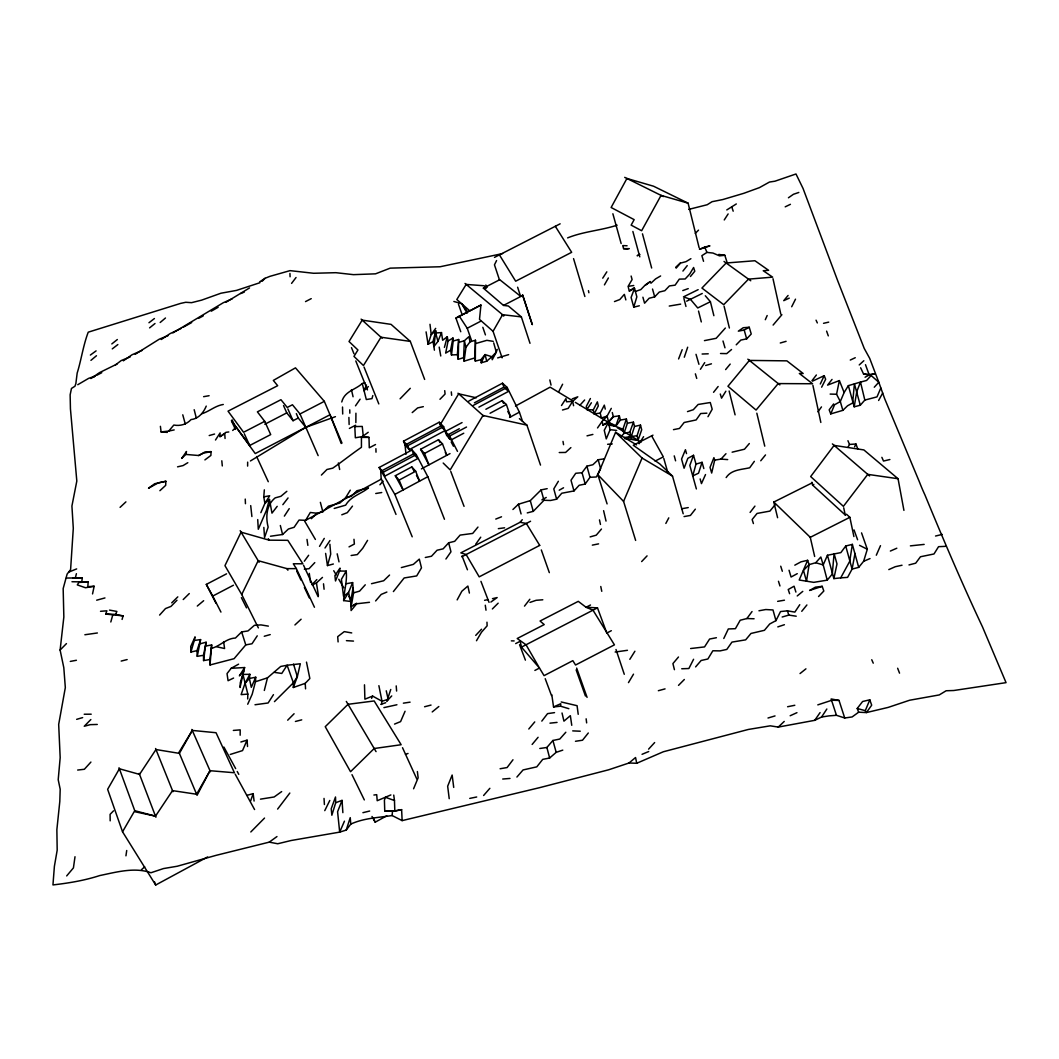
<?xml version="1.0" encoding="UTF-8"?>
<svg xmlns="http://www.w3.org/2000/svg" width="1059" height="1059" viewBox="0 0 1059 1059"><rect width="100%" height="100%" fill="white"/><g stroke="black" fill="none" stroke-linecap="round" stroke-linejoin="round"><path stroke-width="1.5" d="M329.878 544.26L330.712 554.095L327.469 565.585L333.36 564.01M240.155 735.224L240.194 729.876L233.351 730.432M247.621 466.092L247.66 462.134M306.488 662.113L309.85 678.528L305.217 683.346L293.317 687.503L293.383 682.79L287.108 665.251L280.728 666.455L267.477 677.839L255.444 681.744L252.201 694.188L247.713 704.235M348.901 417.431L349.126 424.5M339.515 571.026L340.005 568.101L334.909 575.567L335.504 580.967L339.515 571.026L346.187 571.119C347.378 581.192 344.096 590.697 343.619 600.585L350.741 601.472L351.111 610.553L356.658 603.789L369.472 602.306M474.935 357.889L475.451 340.23L470.011 341.845L465.947 347.352L464.094 361.159L474.935 357.889L475.332 361.093L480.865 359.716L485.101 354.593L491.866 356.724L496.3 352.118L497.253 349.338M247.687 698.98L247.832 694.108L242.948 674.437L244.629 667.541L231.18 668.295L227.036 673.59L228.069 680.725L233.589 678.051M435.778 330.898L432.985 341.647L428.074 344.294L431.212 334.512L435.778 330.898L433.925 346.518L434.402 350.172M475.332 361.093L475.451 340.23M225.064 438.479L224.746 433.806L219.994 436.665L220.113 432.919L215.493 440.014M185.841 454.43L186.49 451.505L181.658 458.415L185.841 454.43L198.655 455.516L205.062 451.928L211.045 451.637L210.9 455.436L204.903 459.91M458.229 359.305L458.666 339.502L453.212 340.998L451.478 354.964L457.356 354.686L458.229 359.305L463.617 357.664L464.345 340.746L468.899 336.656L470.011 341.845M165.866 481.263L154.733 483.725L148.525 488.225L158.215 482.891L165.866 481.263L165.681 485.353L159.896 490.701M257.244 635.837L252.002 643.753L245.767 644.891L234.092 658.685L210.013 664.973L211.681 644.944L205.459 646.109L203.58 660.578L209.854 659.532L211.681 644.944M264.34 489.84L263.77 496.856L264.896 503.396L260.858 512.649M276.968 836.557L269.251 842.143L216.115 855.341L177.197 866.249L163.496 868.565L150.96 872.748C134.586 866.937 116.384 872.139 99.771 875.555C84.429 880.532 68.914 883.074 52.95 884.927L54.393 866.341L57.186 850.178L56.868 829.647L59.807 801.451L60.191 789.207L58.205 779.728L60.178 757.635L58.682 724.435L65.327 687.595L63.805 667.673L60.111 650.054L63.844 617.013L63.169 588.579L67.127 574.071L70.596 569.61L73.296 528.348L71.919 506.03L76.817 481.038L70.437 408.853L70.146 394.795L71.483 388.428L74.964 386.217L75.864 383.57L77.175 373.072C81.305 359.875 83.145 345.605 88.228 332.182L180.652 303.39L185.749 302.278L191.547 302.675L201.607 300.147L220.947 293.224L236.541 290.391L259.905 282.713M255.444 681.744L255.735 677.231L249.381 678.475L244.986 683.479L241.121 694.625L247.832 694.108M568.855 708.696L560.608 706.207L560.767 703.706L553.553 706.935L551.792 694.717M71.972 581.735L88.162 581.973L87.844 586.646L94.158 586.276L92.543 593.927M611.295 408.364L607.098 416.108L602.134 421.389L602.968 425.096L608.528 421.72L613.307 416.716L619.343 415.816L615.703 426.34L622.904 429.252L623.923 433.435L620.998 436.851M402.129 820.619L392.134 815.536L392.492 811.247L401.626 809.645L402.129 820.619L539.362 787.724L608.581 769.814L629.02 762.996L635.559 757.516L636.724 763.274L629.02 762.996M457.356 354.686L458.666 339.502M342.52 407.04L342.706 414.003M244.629 667.541L239.387 675.867L243.795 670.969L240.287 682.711L240.089 687.49L242.948 674.437L249.845 674.292L249.381 678.475L251.301 687.317L255.735 677.231M200.111 643.766L206.121 642.244L203.5 655.283L197.265 656.342L200.601 639.583L194.287 640.47L190.924 652.04L196.974 650.65L200.601 639.583M81.728 582.093L82.311 577.883L66.373 578.042M110.811 621.99L112.81 614.789L123.056 615.888L122.089 619.436M125.942 855.831L126.723 850.496M458.084 316.866L480.945 305.058L479.502 319.381L493.057 331.308L502.112 357.836M852.363 544.379L849.715 561.323L840.7 577.87L833.87 578.598L827.45 555.26L840.859 552.613L845.731 546.007L852.363 544.379L858.69 567.359L852.085 569.093L847.584 577.38L840.7 577.87M355.85 422.607L355.93 413.209M352.621 582.582L353.084 587.652L350.741 601.472L348.543 592.51L352.621 582.582L346.412 583.694M205.459 646.109L206.121 642.244M381.465 704.46L382.008 701.257L378.884 685.676M880.81 388.031L877.011 396.873L864.832 400.077L860.292 405.24L854.189 406.802L856.784 391.605L860.49 382.074L866.58 380.472L871.147 375.521L878.798 382.259L884.702 398.78L919.159 481.302A76.42 10.299 74.1 0 0 924.878 494.805C943.212 539.23 961.929 583.284 982.461 626.822L1006.05 682.645L953.762 690.508L946.15 690.759L939.254 694.929L909.655 700.224L888.197 707.399L866.394 712.575L858.664 712.204L852.111 716.943L844.725 718.002L836.451 715.302L828.945 715.884L821.572 717.036L814.728 720.332L778.246 727.083L770.264 725.825L748.303 729.466L663.344 751.758L636.724 763.274M353.084 587.652L353.587 592.841L351.191 606.582L356.658 603.789M855.01 553.407L852.085 569.093L845.731 546.007M450.578 350.238L452.934 338.033L448.05 341.024L445.667 353.097L450.578 350.238L451.478 354.964M833.632 403.929L829.171 409.807L830.733 413.897L842.858 410.349L840.303 401.52L836.557 394.252L839.377 380.578L827.582 385.119L832.03 379.413M833.87 578.598L836.994 563.944L834.082 553.605L832.268 574.097L827.238 580.16L813.749 582.344L799.201 580.014L807.633 560.317L801.001 561.839L794.806 565.175M194.287 640.47L195.094 636.869L190.726 646.48L190.924 652.04M714.693 460.109L711.674 473.042L710.046 467.35L713.912 457.66L714.693 460.109L720.994 459.103L727.692 459.593M75.493 577.327L76.407 573.687M264.313 690.455L267.477 677.839M75.004 856.731L73.428 867.89L66.677 875.925M444.409 347.392L447.295 336.722L442.649 340.27L441.484 332.579L435.712 332.989L437.949 341.395L433.925 346.518L432.985 341.647M372.821 395.563L371.974 398.621L366.308 399.534L362.271 383.517L365.011 382.815M696.001 464.094L692.732 475.901L698.53 473.201L702.064 462.32L696.001 464.094L693.513 455.291L687.834 458.322L684.088 468.224L681.559 459.05L685.438 449.731L686.523 453.596M263.77 496.856L269.661 495.758L264.896 503.396L269.449 499.411L266.325 510.61L258.29 529.262L257.721 519.572M639.332 305.786L633.745 307.123L636.856 296.838L634.526 288.405L629.337 291.066L628.318 287.32M858.69 567.359L863.628 561.296L867.308 549.264L861.549 532.889M335.703 802.696L331.851 815.245L331.242 808.679L335.504 796.99L335.703 802.696L342.044 800.379L342.864 812.65M637.094 435.712L624.678 437.486L624.77 438.611L638.153 439.962L637.094 435.712L640.496 425.096L634.54 426.459L631.124 437.049L631.614 439.392L638.153 439.962L639.093 443.734L643.581 436.692M346.227 830.084L350.238 817.641L350.781 824.087L346.227 830.084L339.687 832.122L291.093 840.515L277.723 843.758L269.251 842.143M391.724 695.935L386.945 701.005L390.758 689.475M684.299 357.227L687.675 347.206M622.904 429.252L626.399 419.033L620.389 420.052L615.703 426.34L608.991 425.069L608.448 422.382L613.307 416.716L612.301 412.52M627.418 423.176L623.923 433.435L629.867 432.098L633.454 422.157L627.418 423.176L626.399 419.033M638.153 439.962L641.701 429.755L640.496 425.096M250.599 801.001L253.167 793.641L246.734 795.402M112.81 614.789L105.715 614.074L106.893 610.805L100.512 611.308M693.513 455.291L689.819 465.444L696.372 488.94M293.317 687.503L297.341 676.701L300.319 663.768L287.108 665.251L281.773 673.445L274.228 672.346M634.526 288.405L631.098 297.447L633.745 307.123M678.594 358.935L682.181 349.682M342.044 800.379L337.583 811.75L339.687 832.122L344.44 821.162M437.949 341.395L441.484 332.579M869.796 699.814L871.689 705.188L866.394 712.575L865.296 710.668L869.796 699.814L862.595 701.508L857.208 708.497L858.664 712.204M413.579 788.77L418.133 777.796L417.378 771.548M608.991 425.069L610.103 429.676L606.264 438.903L604.252 430.285L608.448 422.382L615.756 425.652M607.098 503.912L597.858 474.736L615.597 432.31L636.578 444.873M830.733 413.897L834.545 404.803L840.303 401.52L844.129 392.518L848.365 385.648L860.49 382.074L864.832 400.077M635.638 540.421L623.579 501.41L642.072 458.044L615.597 432.31M240.87 742.002L247.051 740.162L242.537 750.593L230.266 754.445M405.067 711.264L400.58 721.616L394.53 724.091M876.309 555.207L880.492 545.663M366.493 384.986L363.965 390.718L368.347 386.588M827.45 555.26L823.2 564.897L827.238 580.16M105.715 614.074L115.577 614.392L116.887 611.44L109.501 610.103M765.313 319.699L767.166 315.529M705.519 474.551L701.455 483.606L700.145 478.933M371.59 698.344L372.596 696.081L382.008 701.257L388.15 699.311L386.257 690.799M820.301 383.993L824.206 375.68L825.649 379.268L821.652 387.184M481.236 362.787L485.101 354.593L486.716 361.212L481.236 362.787L480.865 359.716M723.787 638.484L728.327 628.953L735.409 628.689L740.201 620.243L746.886 618.549L754.087 618.76M258.37 627.894L241.717 594.523L258.171 560.688L286.936 568.63L296.374 568.63L314.457 607.257M854.6 446.792L855.963 444.012L849.477 444.436L848.1 447.15M324.769 810.638L329.799 800.458M496.578 260.554L494.46 264.816L499.557 280.185M695.604 666.905L701.137 660.485L707.889 658.989L712.853 650.769L720.054 650.888L726.818 649.419L731.968 642.098L745.655 639.848L750.99 633.454L764.426 630.304L769.708 623.989L775.956 620.64L780.509 611.559L787.433 610.831L794.846 612.102L799.757 604.715M791.695 306.753L795.508 299.168M594.192 413.897L593.278 409.912L597.369 401.864L598.309 405.941L594.192 413.897L600.215 413.116L604.318 405.134L605.258 409.118M693.579 659.267L688.88 668.52L681.744 668.759M558.53 392.082L562.62 384.218M590.406 398.515L586.302 406.431L586.924 409.555L593.278 409.912M155.567 748.528L172.511 790.623L196.59 794.237L210 770.7L234.423 772.752L216.049 732.722L192.288 730.432L210 770.7L197.053 795.309L178.971 752.367L192.288 730.432L191.851 729.452M665.846 523.437L668.785 517.864M244.986 683.479L249.845 674.292M457.157 599.884L461.843 591.226L467.879 586.051L469.389 593.066M878.613 400.474L882.69 393.035M160.399 426.314L161.087 431.913L168.752 431.053L173.822 425.043C180.189 426.274 186.622 424.421 191.044 419.576C198.51 418.821 203.553 412.626 206.24 406.1M341.766 401.97C344.427 391.208 355.321 389.871 362.271 383.517M192.288 730.432L179.395 753.373L155.964 749.534L139.55 774.394L155.911 817.257M707.968 416.703L712.191 409.237L710.271 402.526L698.133 404.472L693.314 409.714L687.49 411.607M493.057 331.308L502.562 314.695L521.359 316.893L530.003 343.301M604.437 284.884L608.382 277.974M207.617 856.943L155.686 885.02L122.54 831.792L134.758 810.678L119.018 767.749M346.187 571.119L341.422 579.313L343.526 596.257L348.543 592.51L343.619 600.585M476.484 640.735L481.435 632.289L487.127 625.816L486.968 622.189M319.527 546.365L324.266 538.396M628.477 682.618L633.507 674.159M375.521 444.542L369.273 447.798L368.995 437.393L362.443 436.573L355.347 437.777L354.805 426.578L355.599 425.241L349.391 428.432M440.266 424.593L458.679 393.802L476.285 397.787M558.358 481.289L553.791 488.901L556.624 499.186L550.548 500.483L543.969 500.285L533.273 511.351L527.263 512.9M367.566 540.368L362.774 548.231L357.307 554.585L351.125 555.498M270.469 536.238L282.594 534.504L288.419 529.01L294.098 527.303L299.062 520.048L305.641 520.326L310.3 512.477L317.091 513.258L322.836 511.749L328.462 506.162L339.899 503.012L345.605 497.756L350.277 490.145M725.852 391.221L721.55 398.144L720.279 394.027M629.827 659.333L634.91 651.232M273.46 694.651L268.126 702.977L255.007 704.751M561.508 405.518L565.943 398.608L566.525 401.771L572.628 401.374L577.79 396.807L572.244 398.886M602.743 278.173L606.82 271.845M724.25 219.954L728.129 213.944M700.409 369.287L704.712 362.615M284.355 516.117L289.239 508.638M821.572 717.036L826.841 709.014M586.924 409.555L591.399 402.764M325.007 548.006L329.984 540.514M155.488 816.158L134.758 810.678L135.155 811.79L155.488 816.158L172.511 790.623L172.948 791.695M814.728 720.332L820.076 712.601M355.493 405.835L360.113 399.19M445.918 559.02L450.962 551.792L448.659 542.804L454.708 541.308L460.096 535.099L472.698 533.432L477.966 527.078M597.528 427.942L602.134 421.389M386.945 701.005L388.15 699.311M556.624 499.186L561.76 493.242L573.978 490.939L579.141 485.287L585.217 484.029L589.995 477.291L586.885 466.185L592.894 464.729L598.176 459.738L604.345 458.838M475.703 544.233L480.733 537.191M817.932 411.845L821.48 406.908M754.352 461.34L749.693 467.774C741.379 469.693 731.345 469.574 726.156 477.569M435.686 328.369L431.212 334.512L429.994 324.306M304.317 561.217L308.646 555.273M746.886 618.549L752.036 611.559M573.978 490.939L571 480.243L575.739 473.28L582.04 472.724L586.885 466.185M277.617 809.089L289.822 793.045M512.98 759.766L507.102 767.55L500.1 768.755M291.582 283.388L296.043 277.498M781.899 314.708L773.11 325.06M750.09 512.437L754.935 506.109M277.193 506.348L271.978 513.125L269.449 499.411M541.811 721.1L547.556 713.634L554.532 712.628M282.846 504.68L288.048 497.955M811.962 380.711L816.383 374.992M524.496 606.119L529.831 599.262M682.936 271.064L687.238 265.61M713.554 392.307L718.134 386.509M695.353 509.154L690.415 515.442L684.061 516.58M352.488 506.123L347.299 512.662L341.792 514.793M588.301 733L582.503 740.228L575.474 741.274M801.742 611.308L806.892 604.967M760.746 460.771L765.511 454.933M393.392 591.571L404.167 577.962L416.69 575.924L421.482 567.849L419.311 559.112L413.367 564.381L401.335 567.584M690.442 276.505L694.783 271.25L693.605 267.503L689.634 274.175L685.16 278.98L679.296 279.126L675.112 285.162L669.394 285.93L664.853 290.709L659.28 292.059L654.7 296.851L649.141 298.254L644.574 303.218L642.906 297.208M774.791 505.156L769.906 511.1L757.053 513.443L752.142 519.532L753.412 523.556M725.627 369.591L730.194 364.084M520.207 522.166L522.286 519.665M788.068 295.474L783.739 300.663L789.246 298.135M532.134 744.451L538.091 737.289M528.798 729.002L534.742 721.92M678.475 657.004L672.915 663.596L674.424 669.672M410.283 388.309L400.077 398.819M601.459 529.05L596.27 535.152L590.167 536.887M749.322 443.536L744.49 449.215L732.126 452.18M375.614 600.943L381.2 594.43L386.879 592.047M539.812 748.488L546.881 747.482L552.904 740.479L559.787 739.036L565.824 732.246M547.185 488.662L541.096 489.907L530.281 500.629L518.447 504.23L512.927 509.498M676.119 268.165L680.513 263.095L686.02 261.652L690.905 258.674M516.911 777.041L523.067 769.946L536.794 766.848L542.711 759.382L549.647 758.006L556.187 752.34L562.779 750.129M483.619 795.494L489.867 788.306M379.916 484.77L383.08 481.17M815.708 562.739L820.844 556.994L823.2 564.897L815.708 562.739L809.116 564.606L803.477 570.377L806.508 581.312L809.116 564.606L807.633 560.317M365.262 584.806L359.57 591.147L353.587 592.841M159.605 615.067L165.482 608.568L170.962 606.41L176.972 600.254M579.75 405.412L584.647 399.998M90.915 762.07L84.363 769.271L77.664 770.052M448.659 542.804L443.139 548.84L437.049 550.243L431.476 556.253L425.308 557.484M874.271 387.223L878.798 382.259L869.691 358.352L864.237 348.437L837.894 281.284L803.04 188.436L795.984 173.98L774.936 181.208L769.483 182.042L759.435 187.628L743.815 193.307L722.781 199.555L712.058 201.7L707.174 204.744L688.681 209.404M648.611 749.137L654.647 742.558M720.994 459.103L725.971 453.715M314.788 562.607L309.069 568.683L304.343 569.16M475.716 635.4L481.527 629.218M736.217 344.81L740.85 340.071L746.674 338.867L751.241 334.022L749.242 327.257L743.246 327.721L738.335 331.149L744.186 330.024L749.242 327.257M312.008 584.621L316.84 579.564M641.648 561.574L647.062 555.882M818.554 596.535L823.809 591.041L822.194 586.342L815.377 587.163L809.606 590.472L822.194 586.342M264.525 818.077L250.811 831.964M439.962 399.283L445.071 394.041L444.727 390.652M60.111 650.054L66.452 643.594M90.849 719.538L84.257 726.249L90.333 724.647L97.269 724.449M113.551 810.823L110.096 814.345L110.176 820.844M725.349 328.065L716.175 338.298L704.434 340.627M262.116 281.284L265.054 278.305L269.873 276.359L290.02 270.641L313.623 273.275L335.862 272.692L353.468 274.652L375.548 273.831L390.202 268.139L440.054 266.762L502.615 253.578M287.691 720.186L294.084 713.753M678.515 685.372L684.339 679.494M321.393 475.067L326.94 469.494L332.725 468.157C342.467 461.446 351.614 454.046 361.437 447.308L361.437 437.393L368.995 437.393M232.715 430.47L235.945 427.24M492.369 608.951L498.154 603.18M183.22 599.54L189.283 593.569M268.364 626.121L260.977 624.903L254.398 625.326L247.978 630.939L241.651 631.919L235.442 638.034C225.752 638.431 219.809 646.652 210.847 648.479M695.26 233.364L698.53 230.134M171.73 602.823L177.806 596.866M842.858 410.349L847.571 405.769L852.627 403.002L854.414 383.848L860.292 405.24M389.553 575.063L383.662 580.756L371.497 583.694M311.333 518.698L317.091 513.258M778.246 727.083L784.229 721.431M675.721 267.278L680.288 262.976M120.077 507.354L125.915 501.873M650.901 283.243L655.587 278.901L660.617 275.962M294.918 624.956L301.113 619.224M274.453 701.627L293.383 682.79L297.341 676.701L293.528 664.139M570.88 447.6L565.599 452.445L559.245 452.537M312.392 584.952L316.442 582.927L322.479 577.407M859.22 364.945L863.84 360.735M141.482 869.677L144.686 866.818M486.716 361.212L491.866 356.724L492.236 359.703L496.3 352.118L493.693 342.904M412.216 412.586L417.643 407.914L423.322 406.656M731.544 349.51L726.712 353.627L720.504 353.494M160.174 322.492L165.469 318.004M197.292 606.052L203.659 600.705M90.942 360.351L96.462 355.731M286.843 491.31L280.873 496.314L275.168 497.876C266.458 504.931 265.491 516.924 268.152 527.117L264.578 537.469L263.837 527.408M797.228 595.952L802.775 591.372M432.218 711.939L438.823 706.512M149.597 327.88L154.998 323.511M800.035 673.564L805.925 668.838M111.817 343.923L117.337 339.529M112.267 348.888L117.853 344.572M148.962 322.743L154.429 318.534M115.418 364.971L121.15 360.589L130.297 356.83M645.474 285.228L650.385 281.535L645.408 284.845L640.801 289.61L635.36 291.45M368.214 432.284L362.443 436.573L363.131 434.984L362.257 426.433L354.805 426.578M90.372 355.056L96.091 350.886M211.27 311.187L218.141 307.269M219.994 436.665L225.938 432.35L228.784 431.953M490.886 602.042L497.148 597.567L492.461 598.666M281.668 791.589L274.149 796.977L260.474 799.148M183.511 327.059L191.679 322.545M629.337 291.066L634.301 287.571M172.921 332.883L223.237 302.755L232.265 298.784M788.426 197.781L793.443 194.287L798.817 192.46M135.195 354.275L159.274 339.184L168.209 335.557M225.964 302.265L249.527 287.929M259.601 281.879L265.054 278.305M727.083 262.42L724.833 255.285L719.485 255.854L712.959 253.048L706.935 252.413L701.879 255.669L703.547 261.308M726.792 209.934L736.323 203.95M123.334 360.828L131.991 354.791L142.277 350.33M187.814 462.69L183.088 465.576L177.568 466.834M250.427 460.956L305.826 427.333L330.011 414.744L341.223 443.509M161.286 339.502L170.036 333.651L181.142 328.409M812.677 381.068L824.206 375.68M90.836 378.526L95.389 375.971L88.546 378.407L77.757 384.721M541.904 499.874L546.232 497.452M559.218 490.198L563.547 487.775M460.758 331.732L455.926 318.11L459.328 316.217L467.218 328.25L471.48 340.376M231.18 668.295L238.579 664.165M353.772 604.848L356.645 603.246M372.013 816.463L375.204 822.181L386.734 815.827M381.121 479.237L304.555 520.949L315.397 539.441M515.468 406.034L550.137 387.144L572.548 400.686M797.255 573.66L791.073 577.023L789.048 570.245M509.551 417.431L519.4 412.163L507.155 387.422L502.509 383.212L468.766 401.096M415.684 471.229L411.792 466.926L395.298 475.729L399.124 480.098L415.684 471.229L419.589 481.117L416.478 475.438M421.403 468.899L450.009 453.583M394.848 494.407L427.81 476.709L416.266 454.615L412.017 449.982L379.122 467.496L394.848 494.407L412.203 536.807M420.608 449.268L424.513 453.451L428.948 464.861L420.608 449.268L438.505 439.723L442.49 443.867L446.819 455.291L445.309 452.458M448.076 434.719L459.288 428.736M379.122 467.496L383.226 472.235L384.827 476.14L417.815 458.534L413.553 453.901L380.724 471.387L381.161 478.43L396 514.422M490.065 413.248L506.387 404.551L510.637 416.849L507.804 411.448M462.055 422.581L445.204 431.543L449.612 436.043L466.529 427.029M383.226 472.235L416.266 454.615M424.513 453.451L442.49 443.867M463.749 433.224L451.081 439.975L446.673 435.461L445.204 431.543M865.071 377.216L870.048 374.555L875.33 373.721L869.227 374.992L863.575 374.012L860.623 367.777M473.254 405.412L507.155 387.422M449.651 439.128L445.084 430.589L440.729 426.128L405.067 445.071L405.981 454.271M478.906 407.119L508.519 391.393L503.872 387.17L502.509 383.212M403.519 441.166L407.715 445.72L443.602 426.658L445.084 430.589L409.264 449.638L405.067 445.071L403.519 441.166L439.247 422.21L443.602 426.658M485.882 409.277L502.138 400.633L506.387 404.551M349.033 546.881L354.368 544.035L353.971 539.283M474.406 402.804L503.872 387.17M480.945 305.058L469.865 310.896L456.813 299.512L466.185 284.421L484.109 285.758L486.306 287.545M198.576 318.362L203.182 315.939M226.547 573.832L206.306 584.396L212.74 596.071L233.443 585.23M231.365 420.675L255.245 453.57L305.799 427.307L298.254 418.027L293.065 420.714L286.764 412.891L264.803 424.262M521.359 316.893L508.373 306.011L503.515 305.416L483.367 288.141L499.755 279.708L520.565 296.268L522.669 295.183L532.386 324.61M503.515 305.416L522.908 295.368M232.067 419.841L234.092 424.182L249.712 445.482L270.707 434.587L264.71 421.336L257.39 411.845L280.939 399.706L287.241 407.45L292.443 404.763L300.001 413.963L324.332 401.361L342.004 443.099M467.218 328.25L480.733 321.234M534.874 670.44L539.468 668.057L544.074 675.642L572.84 660.67L575.553 665.012L614.432 644.852L592.987 610.169L586.077 607.27L578.267 601.353L540.064 621.024L544.22 624.585L517.202 638.511L526.032 644.759L539.468 668.057L521.491 647.115L597.475 607.853L606.807 633.044L611.321 630.701M305.522 301.59L311.227 298.638M455.926 318.11L467.76 312.008L461.698 303.708L453.861 301.471M264.71 421.336L243.583 432.257L228.029 411.157L277.67 385.701L273.328 380.419L295.474 367.857L324.332 401.361M461.843 556.743L530.559 521.253M515.68 643.594L520.168 641.277L521.478 647.115M590.498 604.993L586.077 607.27L597.475 607.853M655.084 461.115L663.331 456.866L651.629 435.858L633.269 445.257L659.823 463.948L672.505 476.113L683.201 513.774M385.728 702.713L380.909 704.367M96.66 375.31L101.757 372.702M494.487 257.39L560.145 223.82M651.629 435.858L652.993 435.156M812.174 482.851L773.811 502.045L810.267 537.323L849.861 517.322L853.898 536.556M811.922 482.216L812.557 485.035L845.228 514.965L846.551 514.29L849.861 517.322M812.557 485.035L813.855 484.387M602.968 425.096L608.448 422.382M686.669 301.166L702.249 293.475M713.872 315.688L710.404 301.709L697.749 307.97L690.428 299.313L683.479 296.877L698.146 289.663M198.655 455.516L203.619 453.093L211.045 451.637M785.209 206.836L790.424 204.321M850.284 360.047L855.262 357.717M790.16 715.752L796.95 712.667M888.805 569.596L895.265 566.711L902.016 565.241M390.864 794.925L377.203 800.723L376.713 794.674L373.893 795.031M890.354 551.051L896.814 548.218M704.725 247.051L699.469 249.315L709.927 245.873L704.725 247.051L706.935 252.413M863.628 561.296L870.021 558.57M95.389 375.971L93.563 376.726L99.533 372.609L117.033 364.031M642.045 754.312L648.717 751.533M240.671 293.555L244.272 292.099M68.967 572.006L76.658 568.908M372.596 696.081L364.892 699.178L364.481 684.816M495.771 519.069L501.516 516.792M614.472 301.563L619.819 299.525L624.347 294.349L625.856 299.909M223.277 404.472C215.162 405.769 209.563 411.289 202.031 413.672M682.777 290.576L688.231 288.617M305.826 427.333L335.451 416.664M350.781 824.087C364.005 818.051 378.05 817.707 392.134 815.536M530.003 602.399L536.119 600.307L542.804 599.778M405.491 754.326L408.033 753.465M777.809 626.888L784.401 624.717M497.651 357.902L508.624 354.633M768 718.015L775.029 715.924M475.888 343.473L486.862 340.336L493.256 341.355M817.8 704.87L831.897 700.237L839.019 700.423L844.725 718.002M458.904 342.322L464.345 340.746L465.947 347.352M76.658 719.339L82.642 717.605M782.164 617.013L788.809 615.094L796.222 616.206M780.271 342.997L786.096 341.329M705.651 365.487L711.449 363.819M562.488 410.005L568.206 408.364L572.628 401.374L573.594 405.703M567.624 237.891C583.456 231.444 600.771 230.518 617.145 225.183M209.205 435.553L214.567 434.044M264.26 636.26L270.217 634.593M96.673 600.188L104.96 597.938M658.354 690.706L665.052 688.88M396.926 704.751L383.914 707.624M424.58 706.75L431.026 705.069M345.605 497.756L351.363 496.274L356.909 490.741L368.466 487.921C360.96 494.063 351.006 496.062 345.644 505.156L334.22 508.452M908.993 564.924L915.691 563.189L920.47 556.756L933.985 553.976L938.552 546.682L945.488 546.351M295.421 721.457L301.722 719.855M121.189 661.068L127.146 659.572M362.919 812.677L369.684 811.035M587.017 435.845L592.881 434.428M889.891 459.527L883.51 461.049L881.869 457.329M935.534 536.026L942.245 534.438M84.866 634.751L97.375 632.978M823.545 323.313L828.707 322.135M394.822 811.154L394.464 800.525L385.463 797.308L384.404 800.088L384.748 810.89L394.822 811.154L401.626 809.645M168.752 431.053L174.179 429.914M626.637 437.963L631.124 437.049L629.867 432.098M469.759 798.407L476.696 796.99M673.471 429.65L679.481 428.445L684.167 422.488L696.147 419.933L700.661 413.539L706.882 413.169M592.325 545.133L598.587 543.863M484.585 600.307L487.749 599.672M787.605 706.737L794.806 705.281M680.672 304.132L669.248 306.051M716.4 637.73L709.596 639.04L704.539 646.917L690.627 648.532M70.291 661.412L76.407 660.273M758.959 610.778L765.763 609.534L772.991 609.958L775.956 620.64M681.903 508.73L688.244 507.579M203.619 396.675L209.1 395.709M910.396 545.862L924.15 544.405M777.65 601.353L784.454 600.188M615.16 652.04L627.457 650.305M94.158 586.276L85.461 587.732L77.294 584.899L78.909 582.437L88.162 581.973M375.76 493.507L381.73 492.528M633.732 285.493L628.093 286.38L632.091 279.563L631.124 276.042M403.373 703.163L410.085 702.157M498.339 528.653L504.613 527.792M549.965 723.165L557.047 722.41M553.553 706.935L560.608 706.207M607.614 444.29L612.261 443.893M502.721 779.027L509.988 778.444M589.995 477.291L596.363 476.974L600.599 468.674L598.176 459.738M702.117 354.024L708.233 353.799M73.005 578.227L82.311 577.883M84.217 714.229L91.206 714.19M623.01 246.509L623.592 248.64L629.337 248.653M241.717 594.523L224.958 565.638L241.068 532.161L269.198 540.169L287.823 540.315L302.861 563.785L293.29 563.772L296.374 568.63M511.351 640.854L514.144 640.92M830.15 394.08L836.557 394.252M622.758 245.582L627.087 245.767M572.72 730.882L580.253 731.213M384.748 810.89L392.492 811.247M346.425 640.655L353.494 641.092M483.367 288.141L486.055 288.339M623.592 248.64L627.974 248.971M161.087 431.913L167.335 432.403M863.575 374.012L870.048 374.555L871.147 375.521M610.103 429.676L616.682 430.431M718.796 254.425L724.833 255.285M424.646 379.426L410.31 341.395L380.988 337.225L361.106 319.13M903.923 510.372L898.058 478.734L867.758 474.366L832.387 443.906M351.72 632.925L344.268 631.627L337.702 636.658L338.099 641.926M839.019 700.423L831.116 698.966L836.451 715.302M115.577 614.392L123.056 615.888M540.514 465.086L526.905 425.122L482.997 415.459L458.017 393.207M216.843 646.811L224.587 648.532L223.608 641.622M857.208 708.497L865.296 710.668M688.098 203.169L661.054 195.385L641.635 230.73L631.151 225.13L634.156 219.637L611.122 207.498L626.928 178.468L653.575 186.225L688.098 203.169L699.152 247.846M502.191 315.264L503.806 315.728L503.224 314.735M561.217 701.971L577.076 705.691L578.214 714.309M663.424 196.564L624.704 177.356M859.537 545.332L867.308 549.264M642.072 458.044L672.505 476.113M575.341 402.38L614.564 426.062M617.371 427.757L641.172 442.132M750.752 280.767L724.025 261.454M747.826 359.173L779.848 384.894M465.02 283.455L503.806 315.728M898.058 478.734L863.853 449.916L834.121 445.389L810.664 476.563L843.401 506.348L867.758 474.366L869.598 475.954M519.4 418.662L526.905 425.122M410.31 341.395L391.062 324.372L362.204 320.122L349.033 341.514L357.929 349.986L353.971 356.393L363.449 365.54L380.988 337.225L382.14 338.271M483.698 416.081L482.997 415.459L450.181 469.918L443.192 463.035M597.858 474.736L623.579 501.41M705.307 295.765L710.404 301.709M555.313 226.295L571.661 252.307L515.667 281.204L499.411 254.875M268.271 538.674L269.198 540.169M286.936 568.63L287.916 570.205M240.181 530.665L259.124 562.276M624.678 437.486L625.141 438.28M346.319 701.429L376.051 751.625M333.744 570.722L336.259 574.984M338.761 579.26L343.765 587.785M348.768 596.323L351.27 600.585M485.829 285.03L487.166 287.333M461.698 303.708L467.085 313.186M457.488 451.372L449.612 436.043M411.792 466.926L414.135 471.189M395.298 475.729L403.122 489.96L399.124 480.098M235.191 774.169L254.57 809.539M223.899 747.072L235.654 768.609M237.216 771.481L238.791 774.354M451.174 441.974L453.451 446.249M438.505 439.723L440.014 442.556M502.138 400.633L503.554 403.333M212.74 596.071L220.947 612.089M206.306 584.396L215.957 603.206M241.399 597.647L246.509 607.866M351.985 774.672L364.322 799.916M373.033 817.733L375.204 822.181M296.758 571.185L300.928 580.067M304.396 587.48L309.268 597.858M232.04 422.131L235.416 429.372M244.272 433.727L249.712 445.482M303.562 565.281L318.15 596.707M256.622 456.522L268.271 481.713M816.052 320.175L817.323 322.929M402.513 747.707L416.756 778.868M283.534 405.571L286.764 412.891M287.889 408.933L293.065 420.714M296.321 413.606L298.254 418.027M210 770.7L210.463 771.759M871.756 659.731L873.251 663.172M300.001 413.963L318.15 455.622M839.377 380.578L844.129 392.518M854.189 406.802L848.365 385.648M847.941 440.703L849.477 444.436M854.017 529.924L857.591 539.746M351.482 347.617L353.944 353.719M355.811 360.96L367.46 389.911M364.058 367.076L378.804 403.916M412.017 449.982L413.553 453.901M407.715 445.72L409.264 449.638M462.042 555.949L467.443 569.782M427.81 476.709L444.462 519.267M897.635 668.242L899.541 673.153M480.945 581.351L489.046 602.372M865.481 364.693L869.227 374.992M450.763 471.44L464.054 506.361M519.559 644.693L525.41 660.141M139.166 773.361L139.55 774.394L119.389 768.768L107.634 789.326L122.54 831.792M439.247 422.21L440.729 426.128M545.213 678.7L551.487 695.525M855.963 444.012L857.777 449.016M154.574 881.948L155.686 885.02M826.602 331.136L828.297 335.875M576.652 668.097L587.083 697.391M576.136 669.884L585.442 696.001M541.308 549.939L549.33 572.628M458.454 304.171L461.724 313.49M482.825 327.31L485.432 334.896M519.4 412.163L522.55 421.376M615.994 649.498L624.281 674.292M789.604 593.702L788.227 589.519L794.078 586.209L795.891 592.074M731.756 206.849L733.185 211.191M787.433 610.831L788.809 615.094M517.626 287.227L520.565 296.268M522.669 295.183L532.148 324.411M778.471 581.285L779.954 585.971M241.651 631.919L245.767 644.891M780.735 566.208L782.323 571.251M696.015 354.328L698.94 364.296M573.554 258.621L584.872 296.494M695.379 373.84L696.729 378.42M722.993 340.998L724.978 347.815M663.781 458.415L667.779 472.433M744.186 330.024L746.674 338.867M702.064 462.32L703.825 468.568M582.04 472.724L585.217 484.029M652.529 289.054L654.7 296.851M612.87 213.759L621.156 243.557M530.281 500.629L533.273 511.351M541.096 489.907L543.969 500.285M552.904 740.479L556.187 752.34M632.872 231.471L639.795 256.874M674.239 455.873L675.589 460.824M182.77 414.81L185.285 424.05M518.447 504.23L521.081 513.959M642.469 233.84L651.656 268.02M546.881 747.482L549.647 758.006M320.361 502.35L322.836 511.749M683.902 298.466L685.967 306.448M698.53 311.068L701.296 321.923M608.528 421.72L607.098 416.108L601.393 417.974L600.215 413.116M194.181 409.714L196.339 418.186M633.454 422.157L634.54 426.459M280.331 525.502L282.594 534.504M729.135 391.023L735.092 414.863M606.026 521.081L603.604 510.676M619.343 415.816L620.389 420.052M724.091 306.25L729.386 328.012M773.811 502.045L777.597 517.705M756.828 413.195L764.757 446.157M562.025 712.998L563.944 721.153L570.351 715.659L571.754 725.296M549.833 379.956L551.037 385.119M810.267 537.323L814.662 556.465M351.442 389.686L353.071 396.768M337.186 553.817L339.012 561.879M773.004 278.742L780.814 314.139M599.487 519.903L600.466 524.457M812.902 385.37L820.831 422.448M843.705 507.791L845.228 514.965M588.447 290.629L588.883 292.747M600.771 586.501L601.764 591.306M318.415 595.674L316.442 582.927M338.377 462.942L339.661 469.494M426.089 331.877L428.074 344.294M439.194 347.1L440.756 355.983M447.295 336.722L448.05 341.024M563.004 441.391L563.56 444.661M325.616 553.394L327.469 565.585M310.552 582.437L309.281 573.356M250.705 505.606L251.896 516.527M485.287 605.218L486.002 610.196M307.004 539.402L307.865 545.359M463.617 357.664L464.094 361.159M453.715 787.406L452.153 775.042L447.666 786.228L449.215 798.671M393.736 795.084L394.464 800.525M253.167 793.641L254.094 801.054M586.143 718.809L586.646 722.9M451.293 391.896L451.65 395.272M323.511 583.813L324.08 589.241M221.808 460.797L222.297 465.947M452.934 338.033L453.212 340.998M396.212 685.901L396.609 691.05M247.051 740.162L247.541 746.502M324.028 798.42L324.411 804.536M305.217 683.346L305.561 688.853M196.974 650.65L197.265 656.342M245.251 499.08L245.45 503.687M289.941 273.447L290.087 276.783M375.905 448.698L376.011 452.18M209.854 659.532L210.013 664.973M349.761 409.833L349.827 413.182M203.5 655.283L203.58 660.578M749.375 360.417L727.943 386.257L756.073 410.058L778.206 383.583L812.557 383.755L799.346 373.47L803.159 373.496L786.877 360.854L749.375 360.417M726.17 263.003L701.932 288.048L723.721 304.701L748.501 279.139L772.646 277.14L763.248 270.747L768.596 270.31L754.921 260.739L726.17 263.003M348.027 704.301L325.245 726.686L350.529 771.707L374.198 748.514L401.149 744.729L374.171 700.952L348.027 704.301M639.649 254.425L637.134 255.748L639.702 254.531M539.706 545.398L479.197 576.851L466.132 554.532L460.85 552.864L520.088 522.299L526.336 523.437L539.706 545.398"/></g></svg>
